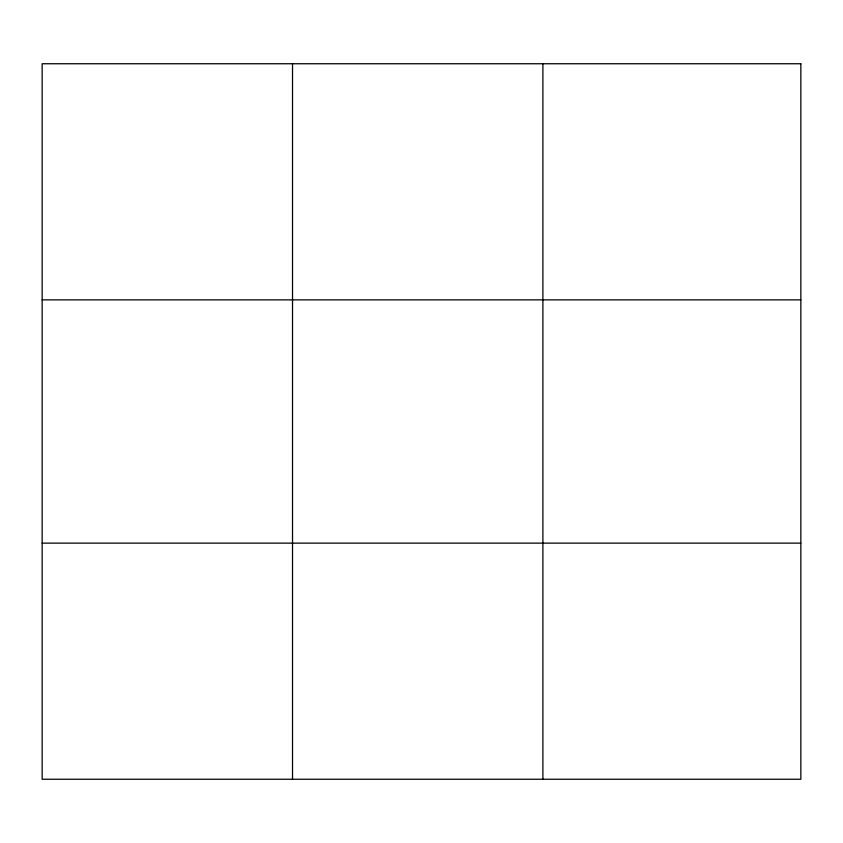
<?xml version="1.0" encoding="UTF-8"?>
<svg xmlns="http://www.w3.org/2000/svg" width="843" height="843" viewBox="0 0 843 843"><rect width="100%" height="100%" fill="white"/><g stroke="black" fill="none" stroke-linecap="round" stroke-linejoin="round"><path stroke-width="1.26" d="M292.521 63.752L292.521 779.248M542.892 63.752L542.892 779.248M42.15 299.866L800.85 299.866M42.15 543.134L800.85 543.134M800.85 63.752L800.85 779.248L42.15 779.248L42.15 63.752L800.85 63.752"/></g></svg>
